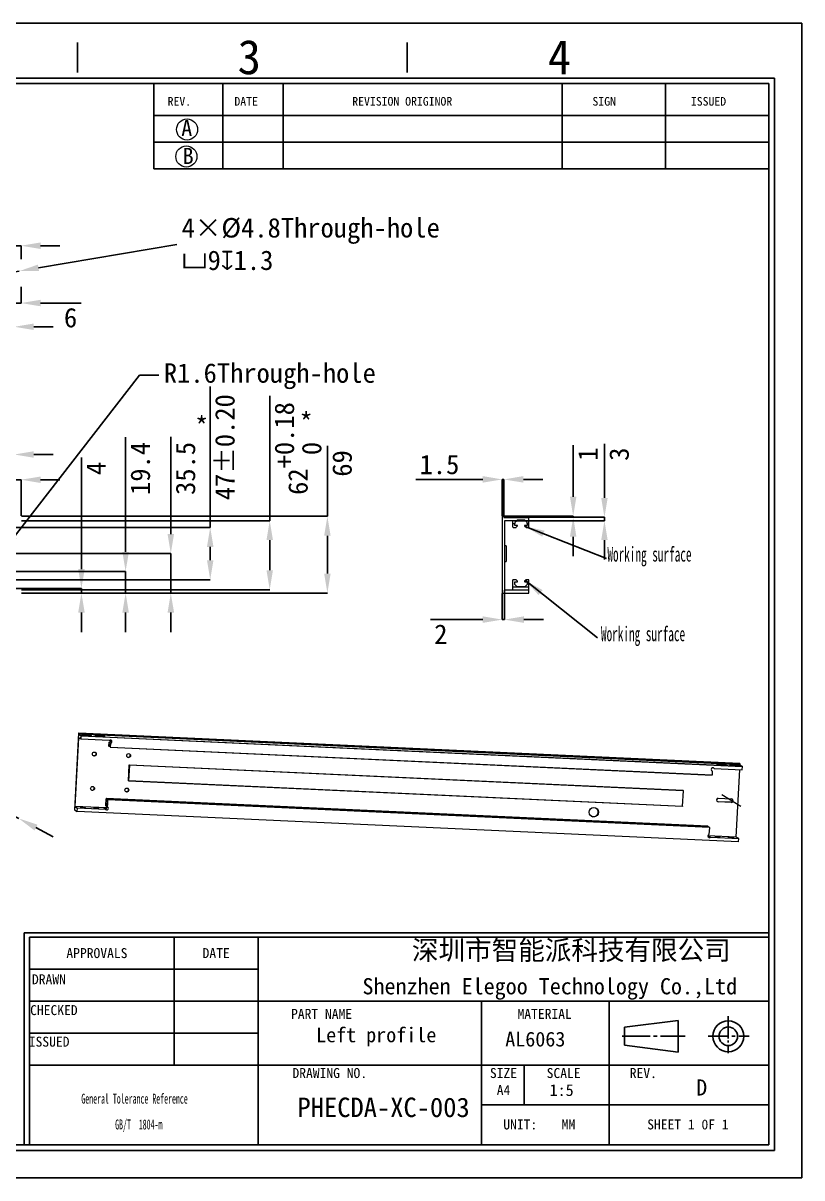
# Model space of a CAD drawing. Header units: millimetres. Extents: x 2 to 295, y 1 to 209.
# Drawn here: x 155.2 to 295.1, y 1.3 to 208.7 of the extents above; entities that cross this region are included whole.
import ezdxf

# ---------------------------------------------------------------- set-up
doc = ezdxf.new("R2010")
doc.units = ezdxf.units.MM
doc.header["$PDSIZE"] = -1
doc.linetypes.add('CENTERX2', pattern=[20.32, 12.7, -2.54, 2.54, -2.54])
doc.layers.add('SLD-0', color=179, linetype='Continuous')
doc.layers.add('蓝色线', color=5, linetype='Continuous', lineweight=15)
doc.styles.add('SLDTEXTSTYLE0', font='TXT', dxfattribs={"width": 0.56, "bigfont": 'bigfont'})
doc.styles.add('SLDTEXTSTYLE2', font='TXT', dxfattribs={"width": 0.469})
doc.styles.add('SLDTEXTSTYLE8', font='TXT', dxfattribs={"width": 0.484})
doc.styles.add('样式 1', font='simfang.ttf')
doc.dimstyles.new('SLDDIMSTYLE0', dxfattribs={"dimtxt": 3.5, "dimasz": 3.5, "dimexe": 0, "dimexo": 0.0625, "dimgap": 0.875, "dimtad": 2, "dimlfac": 5, "dimrnd": 1e-09, "dimzin": 12, "dimdsep": 46, "dimtxsty": 'SLDTEXTSTYLE2', "dimsah": 1, "dimcen": 0.09, "dimadec": 0, "dimazin": 3, "dimtfac": 1, "dimtmove": 0, "dimatfit": 0, "dimfxl": 1, "dimfrac": 2, "dimtolj": 1, "dimtzin": 12, "dimarcsym": 0})
doc.dimstyles.new('SLDDIMSTYLE1', dxfattribs={"dimtxt": 3.5, "dimasz": 3.5, "dimexe": 0, "dimexo": 0.0625, "dimgap": 0.875, "dimtad": 2, "dimlfac": 5, "dimrnd": 1e-09, "dimzin": 12, "dimdsep": 46, "dimtxsty": 'SLDTEXTSTYLE2', "dimsah": 1, "dimcen": 0.09, "dimadec": 0, "dimazin": 3, "dimtfac": 1, "dimtofl": 0, "dimtmove": 0, "dimatfit": 3, "dimfxl": 1, "dimfrac": 2, "dimtolj": 1, "dimtzin": 12, "dimarcsym": 0})
doc.dimstyles.new('SLDDIMSTYLE2', dxfattribs={"dimtxt": 3.5, "dimasz": 3.5, "dimexe": 0, "dimexo": 0.0625, "dimgap": 0.875, "dimtad": 2, "dimlfac": 5, "dimrnd": 1e-09, "dimzin": 12, "dimdsep": 46, "dimtxsty": 'SLDTEXTSTYLE2', "dimsah": 1, "dimcen": 0.09, "dimadec": 0, "dimazin": 3, "dimtol": 1, "dimtp": 0.18, "dimtfac": 1, "dimtofl": 0, "dimtmove": 0, "dimatfit": 3, "dimfxl": 1, "dimfrac": 2, "dimtolj": 1, "dimarcsym": 0})
doc.dimstyles.new('SLDDIMSTYLE3', dxfattribs={"dimtxt": 3.5, "dimasz": 3.5, "dimexe": 0, "dimexo": 0.0625, "dimgap": 0.875, "dimtad": 2, "dimlfac": 5, "dimrnd": 1e-09, "dimzin": 12, "dimdsep": 46, "dimtxsty": 'SLDTEXTSTYLE2', "dimsah": 1, "dimcen": 0.09, "dimadec": 0, "dimazin": 3, "dimtol": 1, "dimtp": 0.2, "dimtm": 0.2, "dimtfac": 1, "dimtofl": 0, "dimtmove": 0, "dimatfit": 3, "dimfxl": 1, "dimfrac": 2, "dimtolj": 1, "dimtzin": 0, "dimarcsym": 0})
doc.dimstyles.new('SLDDIMSTYLE4', dxfattribs={"dimtxt": 3.5, "dimasz": 3.5, "dimexe": 0, "dimexo": 0.0625, "dimgap": 0.875, "dimtad": 0, "dimtih": 1, "dimtoh": 1, "dimlfac": 5, "dimrnd": 1e-09, "dimzin": 12, "dimdsep": 46, "dimtxsty": 'SLDTEXTSTYLE2', "dimsah": 1, "dimcen": 0, "dimadec": 0, "dimazin": 3, "dimtfac": 1, "dimtofl": 0, "dimtmove": 1, "dimatfit": 3, "dimfxl": 1, "dimfrac": 2, "dimtolj": 1, "dimtzin": 12, "dimarcsym": 0})
doc.dimstyles.new('SLDDIMSTYLE5', dxfattribs={"dimtxt": 3.5, "dimasz": 3.5, "dimexe": 0, "dimexo": 0.0625, "dimgap": 0.875, "dimtad": 0, "dimtih": 1, "dimtoh": 1, "dimlfac": 5, "dimrnd": 1e-09, "dimzin": 12, "dimdsep": 46, "dimtxsty": 'SLDTEXTSTYLE2', "dimsah": 1, "dimcen": 0, "dimadec": 0, "dimazin": 3, "dimtfac": 1, "dimtmove": 0, "dimatfit": 3, "dimfxl": 1, "dimfrac": 2, "dimtolj": 1, "dimtzin": 12, "dimarcsym": 0})
doc.dimstyles.new('SLDDIMSTYLE7', dxfattribs={"dimtxt": 0.18, "dimasz": 3.5, "dimexe": 0, "dimexo": 0.0625, "dimgap": 0, "dimtad": 0, "dimtih": 1, "dimtoh": 1, "dimdec": 0, "dimrnd": 1e-09, "dimzin": 0, "dimdsep": 46, "dimtxsty": 'Standard', "dimsah": 1, "dimcen": 0.09, "dimadec": 0, "dimazin": 0, "dimtfac": 3.5, "dimtdec": 0, "dimtofl": 0, "dimtmove": 0, "dimatfit": 3, "dimfxl": 1, "dimfrac": 2, "dimtolj": 1, "dimtzin": 0, "dimarcsym": 0})
doc.dimstyles.new('SLDDIMSTYLE8', dxfattribs={"dimtxt": 3.5, "dimasz": 3.5, "dimexe": 0, "dimexo": 0.0625, "dimgap": 0.875, "dimtad": 0, "dimtih": 1, "dimtoh": 1, "dimlfac": 5, "dimrnd": 1e-09, "dimzin": 12, "dimdsep": 46, "dimtxsty": 'SLDTEXTSTYLE2', "dimsah": 1, "dimcen": 0, "dimadec": 0, "dimazin": 3, "dimtfac": 1, "dimtmove": 0, "dimatfit": 3, "dimfxl": 1, "dimfrac": 2, "dimtolj": 1, "dimtzin": 12, "dimarcsym": 0})

# ---------------------------------------------------------------- blocks, each defined once
blk = doc.blocks.new('SW_NOTE_2')
at = {"layer": 'SLD-0', "color": 0, "char_height": 1.7927, "attachment_point": 2, "style": 'SLDTEXTSTYLE8'}
for s, insert in [('General Tolerance Reference', (12.75, 2.31)), ('GB/T  1804-m', (13.51, -2.32))]:
    blk.add_mtext(s, dxfattribs=dict(at, insert=insert))
blk = doc.blocks.new('_D_4')
at = {"layer": 'Defpoints', "color": 0}
for p in [(154.79, 119.32), (154.79, 106.92), (199.48, 106.92)]:
    blk.add_point(p, dxfattribs=at)
at = {"layer": '蓝色线', "color": 0, "lineweight": -2}
for p, q in [((199.48, 119.32), (199.48, 141.75)), ((154.85, 119.32), (199.48, 119.32)), ((199.48, 110.42), (199.48, 115.82)), ((154.85, 106.92), (199.48, 106.92))]:
    blk.add_line(p, q, dxfattribs=at)
at = {"layer": '蓝色线', "color": 0}
for points in [[(198.89, 115.82), (200.06, 115.82), (199.48, 119.32)], [(198.89, 110.42), (200.06, 110.42), (199.48, 106.92)]]:
    blk.add_solid(points, dxfattribs=at)
at = {"layer": '蓝色线', "color": 0, "insert": (200.35, 132.28), "char_height": 3.5, "attachment_point": 2, "rotation": 90, "style": '样式 1'}
blk.add_mtext('\\A1;62\\S+0.18^  0;', dxfattribs=at)
blk = doc.blocks.new('_D_5')
at = {"layer": 'Defpoints', "color": 0}
for p in [(149.39, 118.12), (149.39, 108.72), (188.79, 108.72)]:
    blk.add_point(p, dxfattribs=at)
at = {"layer": '蓝色线', "color": 0, "lineweight": -2}
for p, q in [((188.79, 118.12), (188.79, 143.41)), ((149.45, 118.12), (188.79, 118.12)), ((188.79, 112.22), (188.79, 114.62)), ((149.45, 108.72), (188.79, 108.72))]:
    blk.add_line(p, q, dxfattribs=at)
at = {"layer": '蓝色线', "color": 0}
for points in [[(188.2, 114.62), (189.37, 114.62), (188.79, 118.12)], [(188.2, 112.22), (189.37, 112.22), (188.79, 108.72)]]:
    blk.add_solid(points, dxfattribs=at)
at = {"layer": '蓝色线', "color": 0, "insert": (189.66, 132.51), "char_height": 3.5, "attachment_point": 2, "rotation": 90, "style": '样式 1'}
blk.add_mtext('\\A1;47±0.20', dxfattribs=at)
blk = doc.blocks.new('_D_7')
at = {"layer": 'Defpoints', "color": 0}
for p in [(153.59, 131.2), (151.19, 113.74), (153.59, 113.74)]:
    blk.add_point(p, dxfattribs=at)
at = {"layer": 'SLD-0', "color": 0, "lineweight": -2}
for p, q in [((147.69, 131.2), (134.42, 131.2)), ((151.19, 113.8), (151.19, 131.2)), ((153.59, 131.2), (151.19, 131.2)), ((153.59, 113.8), (153.59, 131.2)), ((157.09, 131.2), (160.59, 131.2))]:
    blk.add_line(p, q, dxfattribs=at)
at = {"layer": 'SLD-0', "color": 0}
for points in [[(147.69, 131.79), (147.69, 130.62), (151.19, 131.2)], [(157.09, 131.79), (157.09, 130.62), (153.59, 131.2)]]:
    blk.add_solid(points, dxfattribs=at)
at = {"layer": 'SLD-0', "color": 0, "insert": (137.41, 135.58), "char_height": 3.5, "attachment_point": 2, "style": '样式 1'}
blk.add_mtext('\\A1;12', dxfattribs=at)
blk = doc.blocks.new('_D_8')
at = {"layer": 'Defpoints', "color": 0}
for p in [(151.19, 113.42), (151.38, 113.67)]:
    blk.add_point(p, dxfattribs=at)
at = {"layer": 'SLD-0', "color": 0, "lineweight": -2}
for p, q in [((176.08, 145.43), (153.53, 116.43)), ((179.58, 145.43), (176.08, 145.43))]:
    blk.add_line(p, q, dxfattribs=at)
at = {"layer": 'SLD-0', "color": 0}
blk.add_solid([(153.07, 116.79), (153.99, 116.07), (151.38, 113.67)], dxfattribs=at)
at = {"layer": 'SLD-0', "color": 0, "insert": (180.45, 147.58), "char_height": 3.5, "attachment_point": 1, "style": '样式 1'}
blk.add_mtext('\\A1;R1.6Through-hole', dxfattribs=at)
blk = doc.blocks.new('_D_9')
at = {"layer": 'Defpoints', "color": 0}
for p in [(153.59, 113.42), (154.79, 106.32), (181.7, 106.32)]:
    blk.add_point(p, dxfattribs=at)
at = {"layer": 'SLD-0', "color": 0, "lineweight": -2}
for p, q in [((181.7, 116.92), (181.7, 134.39)), ((153.65, 113.42), (181.7, 113.42)), ((181.7, 106.32), (181.7, 113.42)), ((154.85, 106.32), (181.7, 106.32)), ((181.7, 102.82), (181.7, 99.32))]:
    blk.add_line(p, q, dxfattribs=at)
at = {"layer": 'SLD-0', "color": 0}
for points in [[(181.12, 116.92), (182.29, 116.92), (181.7, 113.42)], [(181.12, 102.82), (182.29, 102.82), (181.7, 106.32)]]:
    blk.add_solid(points, dxfattribs=at)
at = {"layer": 'SLD-0', "color": 0, "insert": (182.58, 128.7), "char_height": 3.5, "attachment_point": 2, "rotation": 90, "style": '样式 1'}
blk.add_mtext('\\A1;35.5', dxfattribs=at)
blk = doc.blocks.new('_D_12')
at = {"layer": 'Defpoints', "color": 0}
for p in [(130.2, 110.2), (154.79, 106.32), (173.58, 106.32)]:
    blk.add_point(p, dxfattribs=at)
at = {"layer": 'SLD-0', "color": 0, "lineweight": -2}
for p, q in [((173.58, 113.7), (173.58, 134.32)), ((130.26, 110.2), (173.58, 110.2)), ((173.58, 106.32), (173.58, 110.2)), ((154.85, 106.32), (173.58, 106.32)), ((173.58, 102.82), (173.58, 99.32))]:
    blk.add_line(p, q, dxfattribs=at)
at = {"layer": 'SLD-0', "color": 0}
for points in [[(173, 113.7), (174.17, 113.7), (173.58, 110.2)], [(173, 102.82), (174.17, 102.82), (173.58, 106.32)]]:
    blk.add_solid(points, dxfattribs=at)
at = {"layer": 'SLD-0', "color": 0, "insert": (174.46, 128.7), "char_height": 3.5, "attachment_point": 2, "rotation": 90, "style": '样式 1'}
blk.add_mtext('\\A1;19.4', dxfattribs=at)
blk = doc.blocks.new('_D_14')
at = {"layer": 'Defpoints', "color": 0}
for p in [(154.79, 120.12), (154.79, 106.32), (209.84, 106.32)]:
    blk.add_point(p, dxfattribs=at)
at = {"layer": 'SLD-0', "color": 0, "lineweight": -2}
for p, q in [((209.84, 120.12), (209.84, 132.78)), ((154.85, 120.12), (209.84, 120.12)), ((209.84, 109.82), (209.84, 116.62)), ((154.85, 106.32), (209.84, 106.32))]:
    blk.add_line(p, q, dxfattribs=at)
at = {"layer": 'SLD-0', "color": 0}
for points in [[(209.26, 116.62), (210.42, 116.62), (209.84, 120.12)], [(209.26, 109.82), (210.42, 109.82), (209.84, 106.32)]]:
    blk.add_solid(points, dxfattribs=at)
at = {"layer": 'SLD-0', "color": 0, "insert": (210.72, 129.6), "char_height": 3.5, "attachment_point": 2, "rotation": 90, "style": '样式 1'}
blk.add_mtext('\\A1;69', dxfattribs=at)
blk = doc.blocks.new('_D_17')
at = {"layer": 'Defpoints', "color": 0}
for p in [(154.79, 126.67), (154.79, 120.12), (149.49, 107.12)]:
    blk.add_point(p, dxfattribs=at)
at = {"layer": 'SLD-0', "color": 0, "lineweight": -2}
for p, q in [((145.99, 126.67), (131.08, 126.67)), ((149.49, 107.18), (149.49, 126.67)), ((154.79, 126.67), (149.49, 126.67)), ((154.79, 120.18), (154.79, 126.67)), ((158.29, 126.67), (161.79, 126.67))]:
    blk.add_line(p, q, dxfattribs=at)
at = {"layer": 'SLD-0', "color": 0}
for points in [[(145.99, 127.25), (145.99, 126.09), (149.49, 126.67)], [(158.29, 127.25), (158.29, 126.09), (154.79, 126.67)]]:
    blk.add_solid(points, dxfattribs=at)
at = {"layer": 'SLD-0', "color": 0, "insert": (136.78, 131.1), "char_height": 3.5, "attachment_point": 2, "style": '样式 1'}
blk.add_mtext('\\A1;26.5', dxfattribs=at)
blk = doc.blocks.new('_D_18')
at = {"layer": 'Defpoints', "color": 0}
for p in [(149.49, 107.12), (154.79, 106.32), (165.64, 106.32)]:
    blk.add_point(p, dxfattribs=at)
at = {"layer": 'SLD-0', "color": 0, "lineweight": -2}
for p, q in [((165.64, 110.62), (165.64, 130.68)), ((149.55, 107.12), (165.64, 107.12)), ((154.85, 106.32), (165.64, 106.32)), ((165.64, 106.32), (165.64, 107.12)), ((165.64, 102.82), (165.64, 99.32))]:
    blk.add_line(p, q, dxfattribs=at)
at = {"layer": 'SLD-0', "color": 0}
for points in [[(165.06, 110.62), (166.23, 110.62), (165.64, 107.12)], [(165.06, 102.82), (166.23, 102.82), (165.64, 106.32)]]:
    blk.add_solid(points, dxfattribs=at)
at = {"layer": 'SLD-0', "color": 0, "insert": (166.52, 128.7), "char_height": 3.5, "attachment_point": 2, "rotation": 90, "style": '样式 1'}
blk.add_mtext('\\A1;4', dxfattribs=at)
blk = doc.blocks.new('_D_20')
at = {"layer": 'Defpoints', "color": 0}
for p in [(241.55, 120.12), (246.01, 119.92), (254.01, 119.92)]:
    blk.add_point(p, dxfattribs=at)
at = {"layer": 'SLD-0', "color": 0, "lineweight": -2}
for p, q in [((254.01, 123.62), (254.01, 132.86)), ((241.61, 120.12), (254.01, 120.12)), ((246.07, 119.92), (254.01, 119.92)), ((254.01, 119.92), (254.01, 120.12)), ((254.01, 116.42), (254.01, 112.92))]:
    blk.add_line(p, q, dxfattribs=at)
at = {"layer": 'SLD-0', "color": 0}
for points in [[(253.42, 123.62), (254.59, 123.62), (254.01, 120.12)], [(253.42, 116.42), (254.59, 116.42), (254.01, 119.92)]]:
    blk.add_solid(points, dxfattribs=at)
at = {"layer": 'SLD-0', "color": 0, "insert": (254.88, 131.26), "char_height": 3.5, "attachment_point": 2, "rotation": 90, "style": '样式 1'}
blk.add_mtext('\\A1;1', dxfattribs=at)
blk = doc.blocks.new('_D_21')
at = {"layer": 'Defpoints', "color": 0}
for p in [(241.25, 126.73), (241.25, 120.12), (241.55, 120.12)]:
    blk.add_point(p, dxfattribs=at)
at = {"layer": 'SLD-0', "color": 0, "lineweight": -2}
for p, q in [((237.75, 126.73), (225.72, 126.73)), ((241.25, 120.18), (241.25, 126.73)), ((241.55, 126.73), (241.25, 126.73)), ((241.55, 120.18), (241.55, 126.73)), ((245.05, 126.73), (248.55, 126.73))]:
    blk.add_line(p, q, dxfattribs=at)
at = {"layer": 'SLD-0', "color": 0}
for points in [[(237.75, 127.32), (237.75, 126.15), (241.25, 126.73)], [(245.05, 127.32), (245.05, 126.15), (241.55, 126.73)]]:
    blk.add_solid(points, dxfattribs=at)
at = {"layer": 'SLD-0', "color": 0, "insert": (229.98, 131.17), "char_height": 3.5, "attachment_point": 2, "style": '样式 1'}
blk.add_mtext('\\A1;1.5', dxfattribs=at)
blk = doc.blocks.new('_D_22')
at = {"layer": 'Defpoints', "color": 0}
for p in [(241.25, 106.32), (241.65, 106.92), (241.25, 101.55)]:
    blk.add_point(p, dxfattribs=at)
at = {"layer": 'SLD-0', "color": 0, "lineweight": -2}
for p, q in [((241.25, 106.25), (241.25, 101.55)), ((241.65, 106.85), (241.65, 101.55)), ((237.75, 101.55), (228.35, 101.55)), ((241.65, 101.55), (241.25, 101.55)), ((245.15, 101.55), (248.65, 101.55))]:
    blk.add_line(p, q, dxfattribs=at)
at = {"layer": 'SLD-0', "color": 0}
for points in [[(237.75, 102.14), (237.75, 100.97), (241.25, 101.55)], [(245.15, 102.14), (245.15, 100.97), (241.65, 101.55)]]:
    blk.add_solid(points, dxfattribs=at)
at = {"layer": 'SLD-0', "color": 0, "insert": (230.22, 100.68), "char_height": 3.5, "attachment_point": 2, "style": '样式 1'}
blk.add_mtext('\\A1;2', dxfattribs=at)
blk = doc.blocks.new('_D_23')
at = {"layer": 'Defpoints', "color": 0}
for p in [(243.87, 119.32), (246.01, 119.92), (259.62, 119.92)]:
    blk.add_point(p, dxfattribs=at)
at = {"layer": 'SLD-0', "color": 0, "lineweight": -2}
for p, q in [((259.62, 123.42), (259.62, 133.1)), ((243.93, 119.32), (259.62, 119.32)), ((246.07, 119.92), (259.62, 119.92)), ((259.62, 119.32), (259.62, 119.92)), ((259.62, 115.82), (259.62, 112.32))]:
    blk.add_line(p, q, dxfattribs=at)
at = {"layer": 'SLD-0', "color": 0}
for points in [[(259.04, 123.42), (260.21, 123.42), (259.62, 119.92)], [(259.04, 115.82), (260.21, 115.82), (259.62, 119.32)]]:
    blk.add_solid(points, dxfattribs=at)
at = {"layer": 'SLD-0', "color": 0, "insert": (260.5, 131.26), "char_height": 3.5, "attachment_point": 2, "rotation": 90, "style": '样式 1'}
blk.add_mtext('\\A1;3', dxfattribs=at)
blk = doc.blocks.new('SW_NOTE_5')
at = {"layer": 'SLD-0', "color": 0, "insert": (0.6, 2.04), "char_height": 2.6458, "attachment_point": 1, "style": 'SLDTEXTSTYLE0'}
blk.add_mtext('{\\fFangSong|b0|i0|c134|p49;Working surface}', dxfattribs=at)
blk = doc.blocks.new('SW_NOTE_6')
at = {"layer": 'SLD-0', "color": 0, "insert": (0.53, 2.03), "char_height": 2.6458, "attachment_point": 1, "style": 'SLDTEXTSTYLE0'}
blk.add_mtext('{\\fFangSong|b0|i0|c134|p49;Working surface}', dxfattribs=at)
blk = doc.blocks.new('_D_24')
at = {"layer": 'Defpoints', "color": 0}
for p in [(152.79, 66.68), (154.38, 65.84)]:
    blk.add_point(p, dxfattribs=at)
at = {"layer": 'SLD-0', "color": 0, "lineweight": -2}
for p, q in [((130.77, 76.49), (134.27, 76.49)), ((134.27, 76.49), (149.7, 68.32)), ((154.38, 65.84), (152.79, 66.68)), ((157.47, 64.2), (160.57, 62.56))]:
    blk.add_line(p, q, dxfattribs=at)
at = {"layer": 'SLD-0', "color": 0}
for points in [[(149.97, 68.84), (149.43, 67.81), (152.79, 66.68)], [(157.75, 64.72), (157.2, 63.69), (154.38, 65.84)]]:
    blk.add_solid(points, dxfattribs=at)
at = {"layer": 'SLD-0', "color": 0, "insert": (78.59, 81.24), "char_height": 3.5, "attachment_point": 1, "style": '样式 1'}
blk.add_mtext('\\A1;4×%%c4.8 Through-hole\\P{\\fGDT;v}∅9{\\fGDT;x}1.3', dxfattribs=at)
blk = doc.blocks.new('_D_30')
at = {"layer": 'Defpoints', "color": 0}
for p in [(154.79, 168.69), (154.79, 166.19), (147.79, 164.82)]:
    blk.add_point(p, dxfattribs=at)
at = {"layer": 'SLD-0', "color": 0, "lineweight": -2}
for p, q in [((144.29, 168.69), (140.79, 168.69)), ((147.79, 164.89), (147.79, 168.69)), ((147.79, 168.69), (154.79, 168.69)), ((154.79, 166.26), (154.79, 168.69)), ((158.29, 168.69), (161.79, 168.69))]:
    blk.add_line(p, q, dxfattribs=at)
at = {"layer": 'SLD-0', "color": 0}
for points in [[(144.29, 169.28), (144.29, 168.11), (147.79, 168.69)], [(158.29, 169.28), (158.29, 168.11), (154.79, 168.69)]]:
    blk.add_solid(points, dxfattribs=at)
at = {"layer": 'SLD-0', "color": 0, "insert": (151.29, 173.11), "char_height": 3.5, "attachment_point": 2, "style": '样式 1'}
blk.add_mtext('\\A1;35', dxfattribs=at)
blk = doc.blocks.new('_D_31')
at = {"layer": 'Defpoints', "color": 0}
for p in [(152.7, 163.84), (154.47, 164.14)]:
    blk.add_point(p, dxfattribs=at)
at = {"layer": 'SLD-0', "color": 0, "lineweight": -2}
for p, q in [((182.78, 168.93), (157.92, 164.73)), ((152.7, 163.84), (154.47, 164.14)), ((149.25, 163.26), (145.8, 162.68))]:
    blk.add_line(p, q, dxfattribs=at)
at = {"layer": 'SLD-0', "color": 0}
for points in [[(149.15, 163.84), (149.35, 162.69), (152.7, 163.84)], [(157.83, 165.3), (158.02, 164.15), (154.47, 164.14)]]:
    blk.add_solid(points, dxfattribs=at)
at = {"layer": 'SLD-0', "color": 0, "insert": (183.65, 173.67), "char_height": 3.5, "attachment_point": 1, "style": '样式 1'}
blk.add_mtext('\\A1;4×%%c4.8Through-hole\\P{\\fGDT;v}9{\\fGDT;x}1.3', dxfattribs=at)
blk = doc.blocks.new('_D_33')
at = {"layer": 'Defpoints', "color": 0}
for p in [(151.19, 162.59), (153.59, 162.59), (153.59, 154.14)]:
    blk.add_point(p, dxfattribs=at)
at = {"layer": 'SLD-0', "color": 0, "lineweight": -2}
for p, q in [((151.19, 162.53), (151.19, 154.14)), ((153.59, 162.53), (153.59, 154.14)), ((147.69, 154.14), (138.22, 154.14)), ((153.59, 154.14), (151.19, 154.14)), ((157.09, 154.14), (160.59, 154.14))]:
    blk.add_line(p, q, dxfattribs=at)
at = {"layer": 'SLD-0', "color": 0}
for points in [[(147.69, 154.72), (147.69, 153.55), (151.19, 154.14)], [(157.09, 154.72), (157.09, 153.55), (153.59, 154.14)]]:
    blk.add_solid(points, dxfattribs=at)
at = {"layer": 'SLD-0', "color": 0, "insert": (141.2, 153.26), "char_height": 3.5, "attachment_point": 2, "style": '样式 1'}
blk.add_mtext('\\A1;12', dxfattribs=at)
blk = doc.blocks.new('_D_34')
at = {"layer": 'Defpoints', "color": 0}
for p in [(153.59, 162.59), (154.79, 161.39), (154.79, 158.4)]:
    blk.add_point(p, dxfattribs=at)
at = {"layer": 'SLD-0', "color": 0, "lineweight": -2}
for p, q in [((153.59, 162.53), (153.59, 158.4)), ((154.79, 161.33), (154.79, 158.4)), ((150.09, 158.4), (146.59, 158.4)), ((153.59, 158.4), (154.79, 158.4)), ((158.29, 158.4), (165.6, 158.4))]:
    blk.add_line(p, q, dxfattribs=at)
at = {"layer": 'SLD-0', "color": 0}
for points in [[(150.09, 158.98), (150.09, 157.82), (153.59, 158.4)], [(158.29, 158.98), (158.29, 157.82), (154.79, 158.4)]]:
    blk.add_solid(points, dxfattribs=at)
at = {"layer": 'SLD-0', "color": 0, "insert": (163.69, 157.53), "char_height": 3.5, "attachment_point": 2, "style": '样式 1'}
blk.add_mtext('\\A1;6', dxfattribs=at)

msp = doc.modelspace()

# ---------------------------------------------------------------- linework, layer by layer
at = {"color": 7, "linetype": 'Continuous', "lineweight": 15}
for p, q in [((241.2452, 120.1165), (241.2452, 106.3165)), ((241.2452, 120.1165), (241.5452, 120.1165)), ((241.5452, 120.1165), (241.5452, 119.9165)), ((241.5452, 119.9165), (246.0052, 119.9165)), ((243.8652, 119.3165), (241.6452, 119.3165)), ((241.6452, 119.3165), (241.6452, 106.9165)), ((243.1852, 118.8336), (243.1852, 119.3165)), ((243.1852, 118.8336), (243.5452, 118.8336)), ((243.1852, 118.1565), (243.1852, 118.8336)), ((243.8652, 119.3165), (243.5452, 118.9965)), ((243.5452, 118.9965), (243.5452, 118.8336)), ((243.5452, 118.4765), (243.5452, 118.8336)), ((243.9752, 118.4765), (243.5452, 118.4765)), ((243.7632, 118.1345), (244.0072, 118.3785)), ((243.9652, 119.4165), (243.8652, 119.3165)), ((245.3252, 119.4165), (243.9652, 119.4165)), ((245.2832, 118.3785), (245.5272, 118.1345)), ((245.7452, 118.4765), (245.3152, 118.4765)), ((245.4252, 119.3165), (245.3252, 119.4165)), ((246.0452, 119.3165), (245.4252, 119.3165)), ((245.7452, 118.9965), (245.4252, 119.3165)), ((245.7452, 118.8336), (245.7452, 118.9965)), ((245.7452, 118.8336), (246.0452, 118.8336)), ((245.7452, 118.8336), (245.7452, 118.4765)), ((246.0452, 119.3165), (246.0452, 119.8765)), ((246.0452, 118.8336), (246.0452, 119.3165)), ((246.0452, 118.1565), (246.0452, 118.8336)), ((243.2252, 118.1165), (243.7238, 118.1165)), ((245.5666, 118.1165), (246.0052, 118.1165)), ((241.9452, 114.8165), (241.6852, 114.8165)), ((241.9452, 114.8165), (241.9452, 112.0165)), ((241.6852, 112.0165), (241.9452, 112.0165)), ((243.1852, 107.3993), (243.1852, 108.6765)), ((243.7238, 108.7165), (243.2252, 108.7165)), ((243.5452, 108.3565), (243.9752, 108.3565)), ((243.5452, 107.8365), (243.5452, 108.3565)), ((244.0072, 108.4545), (243.7632, 108.6985)), ((245.5272, 108.6985), (245.2832, 108.4545)), ((245.3152, 108.3565), (245.7452, 108.3565)), ((246.0052, 108.7165), (245.5666, 108.7165)), ((245.7452, 108.3565), (245.7452, 107.8365)), ((246.0452, 107.3993), (246.0452, 108.6765)), ((241.2452, 106.3165), (246.0452, 106.3165)), ((241.6452, 106.9165), (246.0452, 106.9165)), ((243.1852, 106.9165), (243.1852, 107.3993)), ((246.0452, 107.3993), (243.1852, 107.3993)), ((243.9652, 107.4165), (243.5452, 107.8365)), ((245.3252, 107.4165), (243.9652, 107.4165)), ((245.7452, 107.8365), (245.3252, 107.4165)), ((246.0452, 106.9165), (246.0452, 107.3993)), ((246.0452, 106.3165), (246.0452, 106.9165)), ((165.1314, 81.1702), (164.413, 67.4116)), ((165.1314, 81.1702), (165.1619, 81.1514)), ((283.9456, 75.687), (165.1314, 81.1702)), ((165.1619, 81.1514), (165.1515, 80.952)), ((165.1515, 80.952), (165.6061, 80.6739)), ((283.9658, 75.4689), (165.1515, 80.952)), ((283.9762, 75.6683), (165.1619, 81.1514)), ((165.1305, 80.3476), (164.485, 67.9848)), ((165.3567, 80.2091), (165.1305, 80.3476)), ((165.3721, 80.3026), (165.3567, 80.2091)), ((165.3567, 80.2091), (165.5115, 80.202)), ((165.5107, 80.2178), (165.3721, 80.3026)), ((165.5157, 80.1118), (165.5107, 80.2178)), ((165.5789, 80.0732), (165.5157, 80.1118)), ((165.5789, 80.0732), (165.6081, 80.6315)), ((170.6219, 79.8404), (165.5789, 80.0732)), ((165.6061, 80.6739), (284.4203, 75.1907)), ((284.4223, 75.1483), (165.6081, 80.6315)), ((170.5916, 78.8475), (170.6268, 79.5226)), ((170.5936, 78.8051), (170.6444, 78.774)), ((170.6268, 79.5226), (170.6635, 79.5001)), ((170.6449, 79.1441), (170.6635, 79.5001)), ((170.6887, 79.1172), (170.6449, 79.1441)), ((170.8757, 79.1334), (170.6449, 79.1441)), ((170.6493, 78.7895), (170.6869, 79.0175)), ((170.8744, 79.1087), (170.6887, 79.1172)), ((170.8169, 78.9379), (170.8291, 78.6795)), ((170.8691, 79.0068), (170.8253, 79.0337)), ((170.8704, 79.0316), (170.8253, 79.0337)), ((171.0889, 79.6433), (170.8458, 79.6545)), ((170.8877, 79.3629), (170.8691, 79.0068)), ((170.883, 78.6691), (170.9183, 79.3442)), ((170.8877, 79.3629), (170.9183, 79.3442)), ((170.825, 78.7657), (170.6444, 78.774)), ((170.8322, 78.6591), (170.8769, 78.6317)), ((170.8771, 78.6316), (278.9623, 73.6436)), ((170.883, 78.6691), (278.9682, 73.6811)), ((174.0866, 72.5987), (174.2365, 75.47)), ((174.265, 75.4114), (174.1193, 72.6198)), ((174.2365, 75.47), (273.7782, 70.8763)), ((174.265, 75.4114), (174.2385, 75.4277)), ((273.7802, 70.8339), (174.2385, 75.4277)), ((273.8067, 70.8177), (174.265, 75.4114)), ((279.3501, 74.8227), (279.2869, 74.8614)), ((279.3501, 74.8227), (284.3931, 74.59)), ((283.9456, 75.687), (283.9762, 75.6683)), ((283.9762, 75.6683), (283.9658, 75.4689)), ((283.9658, 75.4689), (284.4203, 75.1907)), ((284.3931, 74.59), (284.4223, 75.1483)), ((273.6283, 68.0049), (174.0866, 72.5987)), ((174.0928, 72.6361), (174.1193, 72.6198)), ((174.1193, 72.6198), (273.661, 68.0261)), ((278.9459, 74.3875), (278.9729, 74.3749)), ((279.0035, 74.3562), (278.9682, 73.6811)), ((279.0035, 74.3562), (278.9729, 74.3749)), ((283.2992, 62.5017), (283.9315, 74.6113)), ((273.661, 68.0261), (273.8067, 70.8177)), ((273.8067, 70.8177), (273.7802, 70.8339)), ((170.0316, 68.1226), (170.0981, 69.3959)), ((170.091, 68.536), (170.1181, 69.0544)), ((170.112, 68.091), (170.091, 68.536)), ((170.3218, 68.5253), (170.091, 68.536)), ((278.1892, 64.4454), (170.104, 69.4334)), ((170.155, 69.4022), (170.1042, 69.4333)), ((278.1894, 64.4453), (170.1042, 69.4333)), ((170.1181, 69.0544), (170.1619, 69.0276)), ((170.155, 69.4022), (278.2402, 64.4142)), ((170.1703, 69.1233), (170.1581, 69.3818)), ((278.2433, 64.3938), (170.1581, 69.3818)), ((170.2977, 69.0213), (170.1619, 69.0276)), ((170.2985, 68.944), (170.3423, 68.9172)), ((170.3379, 69.2718), (170.3003, 69.0437)), ((170.3423, 68.9172), (170.3152, 68.3988)), ((170.323, 67.9442), (170.3895, 69.2175)), ((170.3875, 69.2599), (170.3428, 69.2873)), ((278.428, 64.2992), (170.3428, 69.2873)), ((170.3875, 69.2599), (278.4727, 64.2719)), ((278.4747, 64.2295), (170.3895, 69.2175)), ((280.0446, 68.8282), (280.0038, 68.8531)), ((282.388, 68.7431), (280.0038, 68.8531)), ((282.4288, 68.7181), (280.0446, 68.8282)), ((280.0779, 69.4662), (282.4621, 69.3562)), ((282.4288, 68.7181), (282.388, 68.7431)), ((164.413, 67.4116), (164.9022, 67.1122)), ((164.485, 67.9848), (164.9334, 67.7104)), ((170.1885, 67.7216), (164.485, 67.9848)), ((164.9022, 67.1122), (164.9334, 67.7104)), ((283.7164, 61.629), (164.9022, 67.1122)), ((169.9764, 67.4777), (164.9334, 67.7104)), ((169.9764, 67.4777), (169.6707, 67.6648)), ((170.115, 67.6443), (169.6707, 67.6648)), ((170.323, 67.9442), (170.0316, 68.1226)), ((170.2506, 68.0062), (170.112, 68.091)), ((170.2634, 68.0841), (170.112, 68.091)), ((170.115, 67.6443), (170.1292, 67.6355)), ((170.3152, 68.3988), (170.2506, 68.0062)), ((278.1892, 64.4454), (278.1894, 64.4453)), ((278.1894, 64.4453), (278.2402, 64.4142)), ((278.2433, 64.3938), (278.2474, 64.3076)), ((278.428, 64.2992), (278.4727, 64.2719)), ((278.3988, 62.6471), (278.1946, 62.6565)), ((283.2992, 62.5017), (278.2025, 62.7369)), ((278.3988, 62.6471), (278.7046, 62.46)), ((278.4747, 64.2295), (278.4082, 62.9562)), ((278.7046, 62.46), (283.7476, 62.2272)), ((283.7476, 62.2272), (283.2992, 62.5017)), ((283.7164, 61.629), (283.7476, 62.2272))]:
    msp.add_line(p, q, dxfattribs=at)
at = {"color": 1, "linetype": 'Continuous', "lineweight": 15}
for p, q in [((170.82, 79.0114), (170.6869, 79.0175)), ((170.8243, 78.7814), (170.6493, 78.7895)), ((170.3123, 69.1168), (170.1703, 69.1233))]:
    msp.add_line(p, q, dxfattribs=at)
at = {"color": 7, "linetype": 'Continuous', "lineweight": 15, "flags": 128}
for points in [[(165.6839, 80.7948), (165.746, 80.7774), (165.8755, 80.7579), (166.0619, 80.7382), (166.2901, 80.7197), (166.5416, 80.7039), (166.7961, 80.6921), (167.0329, 80.6854), (167.2329, 80.6841), (167.3798, 80.6885), (167.4617, 80.6982), (167.4721, 80.7123), (167.4101, 80.7298), (167.2806, 80.7492), (167.0942, 80.769), (166.866, 80.7875), (166.6145, 80.8033), (166.36, 80.815), (166.1232, 80.8218), (165.9232, 80.823), (165.7763, 80.8186), (165.6943, 80.809), (165.6839, 80.7948)], [(168.0682, 80.6848), (168.1302, 80.6673), (168.2597, 80.6479), (168.4461, 80.6281), (168.6743, 80.6096), (168.9258, 80.5939), (169.1803, 80.5821), (169.4171, 80.5753), (169.6171, 80.5741), (169.764, 80.5785), (169.846, 80.5881), (169.8564, 80.6023), (169.7943, 80.6198), (169.6648, 80.6392), (169.4785, 80.6589), (169.2503, 80.6775), (168.9987, 80.6932), (168.7442, 80.705), (168.5074, 80.7117), (168.3074, 80.713), (168.1605, 80.7086), (168.0786, 80.699), (168.0682, 80.6848)], [(279.7297, 75.5317), (279.7918, 75.5143), (279.9212, 75.4948), (280.1076, 75.4751), (280.3358, 75.4566), (280.5874, 75.4408), (280.8418, 75.429), (281.0787, 75.4223), (281.2786, 75.421), (281.4256, 75.4254), (281.5075, 75.4351), (281.5179, 75.4492), (281.4558, 75.4667), (281.3264, 75.4861), (281.14, 75.5059), (280.9118, 75.5244), (280.6603, 75.5402), (280.4058, 75.5519), (280.169, 75.5587), (279.969, 75.5599), (279.8221, 75.5555), (279.7401, 75.5459), (279.7297, 75.5317)], [(282.114, 75.4217), (282.176, 75.4042), (282.3055, 75.3848), (282.4919, 75.365), (282.7201, 75.3465), (282.9716, 75.3308), (283.2261, 75.319), (283.4629, 75.3122), (283.6629, 75.311), (283.8098, 75.3154), (283.8918, 75.325), (283.9021, 75.3392), (283.8401, 75.3567), (283.7106, 75.3761), (283.5242, 75.3959), (283.296, 75.4144), (283.0445, 75.4301), (282.79, 75.4419), (282.5532, 75.4486), (282.3532, 75.4499), (282.2063, 75.4455), (282.1243, 75.4359), (282.114, 75.4217)], [(280.0038, 68.8531), (279.8834, 68.883), (279.8743, 68.8875)], [(166.3781, 67.7706), (166.3606, 67.7608), (166.2731, 67.7559), (166.129, 67.7565), (165.9502, 67.7626), (165.764, 67.7733), (165.5987, 67.787), (165.4795, 67.8015), (165.4244, 67.8146), (165.442, 67.8244), (165.5295, 67.8293), (165.6736, 67.8287), (165.8524, 67.8225), (166.0386, 67.8118), (166.2039, 67.7982), (166.3231, 67.7837), (166.3781, 67.7706)], [(168.7624, 67.6605), (168.7448, 67.6508), (168.6573, 67.6458), (168.5132, 67.6465), (168.3344, 67.6526), (168.1482, 67.6633), (167.9829, 67.6769), (167.8637, 67.6914), (167.8087, 67.7046), (167.8263, 67.7143), (167.9138, 67.7193), (168.0578, 67.7186), (168.2366, 67.7125), (168.4228, 67.7018), (168.5881, 67.6882), (168.7074, 67.6737), (168.7624, 67.6605)], [(280.4239, 62.5075), (280.4063, 62.4977), (280.3188, 62.4928), (280.1747, 62.4934), (279.996, 62.4995), (279.8098, 62.5102), (279.6445, 62.5239), (279.5252, 62.5384), (279.4702, 62.5515), (279.4878, 62.5613), (279.5753, 62.5662), (279.7194, 62.5656), (279.8981, 62.5594), (280.0844, 62.5487), (280.2497, 62.5351), (280.3689, 62.5206), (280.4239, 62.5075)], [(282.8081, 62.3974), (282.7906, 62.3877), (282.7031, 62.3827), (282.559, 62.3834), (282.3802, 62.3895), (282.194, 62.4002), (282.0287, 62.4138), (281.9095, 62.4283), (281.8545, 62.4415), (281.872, 62.4512), (281.9595, 62.4562), (282.1036, 62.4555), (282.2824, 62.4494), (282.4686, 62.4387), (282.6339, 62.4251), (282.7531, 62.4106), (282.8081, 62.3974)]]:
    msp.add_lwpolyline(points, dxfattribs=at)
at = {"color": 7, "linetype": 'Continuous', "lineweight": 15}
for centre, radius in [((167.9626, 77.418), 0.3488), ((174.1226, 77.1332), 0.3483), ((167.6399, 71.2366), 0.3488), ((173.7998, 70.9518), 0.3483), ((257.6947, 66.9599), 0.8471)]:
    msp.add_circle(centre, radius, dxfattribs=at)
for centre, radius, start, end in [((243.9664, 118.4193), 0.0578, 315, 81.166891), ((245.3241, 118.4193), 0.0578, 98.833109, 225), ((246.0052, 119.8765), 0.04, 0, 90), ((243.2252, 118.1565), 0.04, 180, 270), ((243.7194, 118.1783), 0.062, 274.109142, 315), ((245.5711, 118.1783), 0.062, 225, 265.890858), ((246.0052, 118.1565), 0.04, 270, 0), ((241.6852, 114.8565), 0.04, 180, 270), ((241.6852, 111.9765), 0.04, 90, 180), ((243.2252, 108.6765), 0.04, 90, 180), ((243.7194, 108.6546), 0.062, 45, 85.890858), ((243.9664, 108.4136), 0.0578, 278.833109, 45), ((245.3241, 108.4136), 0.0578, 135, 261.166891), ((245.5711, 108.6546), 0.062, 94.109142, 135), ((246.0052, 108.6765), 0.04, 0, 90), ((165.4895, 80.6471), 0.1196, 352.478896, 12.910212), ((170.7101, 78.8318), 0.1196, 172.478896, 192.910212), ((170.8345, 79.6308), 0.2985, 286.308498, 135.38224), ((170.5394, 79.8108), 0.3012, 286.873789, 23.216665), ((170.5759, 79.7885), 0.3014, 286.907757, 333.599513), ((170.359, 79.0735), 0.3326, 350.32029, 7.564775), ((171.1057, 78.9609), 0.2897, 165.462139, 184.550519), ((170.8001, 79.6513), 0.3014, 286.907757, 333.599513), ((167.9226, 77.4444), 0.3501, 242.760353, 54.307524), ((170.623, 78.7894), 0.0264, 324.302376, 0.235937), ((170.8858, 78.6776), 0.0567, 178.100693, 199.058146), ((170.8035, 78.663), 0.0798, 336.914456, 4.375595), ((174.0819, 77.1602), 0.3501, 242.760353, 54.307524), ((174.3551, 75.4544), 0.1196, 172.478896, 192.910212), ((279.1182, 74.633), 0.2996, 39.303038, 247.478014), ((284.3037, 75.164), 0.1196, 352.478896, 12.910212), ((174.1662, 72.6048), 0.0798, 156.914456, 184.375595), ((278.8802, 73.6758), 0.0882, 338.607784, 3.43072), ((167.5999, 71.263), 0.3501, 242.760353, 54.307524), ((173.7591, 70.9788), 0.3501, 242.760353, 54.307524), ((273.8968, 70.8606), 0.1196, 172.478896, 192.910212), ((170.1776, 69.402), 0.0798, 156.914456, 184.375595), ((170.1014, 69.3837), 0.0567, 358.100693, 19.058146), ((169.8815, 69.1003), 0.2897, 345.462139, 4.550519), ((170.6282, 68.9878), 0.3326, 170.32029, 187.564775), ((170.3642, 69.2719), 0.0264, 144.302376, 180.235937), ((170.271, 69.2332), 0.1196, 352.478896, 12.910212), ((280.0622, 69.1471), 0.3195, 87.190169, 266.83198), ((282.4026, 69.0631), 0.3204, 267.401174, 53.833922), ((282.4445, 69.0372), 0.3195, 267.190169, 86.83198), ((169.9013, 67.8538), 0.2993, 258.301921, 315.554556), ((170.2083, 67.6674), 0.2996, 219.303038, 67.478014), ((169.9164, 67.8465), 0.2996, 315.24737, 49.100906), ((257.6557, 66.9884), 0.8501, 240.455591, 56.612287), ((273.9192, 67.9912), 0.2912, 172.827857, 177.289266), ((278.1866, 64.3957), 0.0567, 358.100693, 19.058146), ((278.4921, 62.6696), 0.2985, 106.308498, 315.38224), ((278.1848, 62.8573), 0.3, 275.763443, 315.514978), ((278.3562, 64.2452), 0.1196, 352.478896, 12.910212)]:
    msp.add_arc(centre, radius, start, end, dxfattribs=at)
for centre, major_axis, ratio, start_param, end_param in [((170.5911, 79.7792), (0.2736, 0.1441), 0.88058895, 5.28367852, 6.30722566), ((170.7909, 79.657), (-0.1516, 0.2879), 0.89283599, 3.81810481, 5.16723363), ((279.0747, 74.6598), (-0.1516, 0.2879), 0.89283599, 4.95934931, 5.16723363)]:
    msp.add_ellipse(centre, major_axis=major_axis, ratio=ratio, start_param=start_param, end_param=end_param, dxfattribs=at)
at = {"layer": 'SLD-0'}
for p, q in [((1.5907, 208.6737), (295.1066, 208.6737)), ((295.1066, 208.6737), (295.1066, 1.2938)), ((12.6748, 197.811), (289.1814, 197.811)), ((252.0174, 197.811), (252.0174, 182.5137)), ((270.5994, 197.811), (270.5994, 182.5137)), ((289.1814, 197.811), (289.1814, 7.2189)), ((289.1814, 7.2189), (12.6748, 7.2189)), ((295.1066, 1.2938), (1.5907, 1.2938))]:
    msp.add_line(p, q, dxfattribs=at)
at = {"layer": 'SLD-0', "color": 6, "linetype": 'Continuous'}
for p, q in [((164.9525, 199.786), (164.9525, 205.1695)), ((224.2039, 199.786), (224.2039, 205.1695)), ((11.6873, 198.7985), (290.1689, 198.7985)), ((290.1689, 198.7985), (290.1689, 6.2314)), ((290.1689, 6.2314), (11.6873, 6.2314))]:
    msp.add_line(p, q, dxfattribs=at)
at = {"layer": 'SLD-0', "color": 179, "linetype": 'Continuous'}
for p, q in [((178.6588, 197.811), (178.6588, 182.5137)), ((191.0502, 197.811), (191.0502, 182.5137)), ((201.8863, 197.811), (201.8863, 182.5137)), ((178.6588, 192.0745), (289.1814, 192.0745)), ((178.6588, 187.2941), (289.1814, 187.2941)), ((178.6588, 182.5137), (289.1814, 182.5137)), ((289.1814, 45.3294), (155.3299, 45.3294)), ((155.3299, 45.3294), (155.3299, 7.2189)), ((289.1814, 44.5061), (156.286, 44.5061)), ((156.286, 44.5061), (156.286, 7.2189)), ((182.2808, 44.5061), (182.2808, 21.5602)), ((197.3975, 44.5061), (197.3975, 7.2189)), ((197.3975, 38.7696), (156.286, 38.7696)), ((289.1814, 33.0331), (156.286, 33.0331)), ((237.553, 33.0331), (237.553, 7.2189)), ((260.499, 7.2189), (260.499, 33.0331)), ((263.2552, 28.3538), (272.8879, 29.5382)), ((272.8879, 23.8461), (272.8879, 29.5382)), ((281.8693, 26.3495), (281.8693, 30.3163)), ((197.3975, 27.2966), (156.286, 27.2966)), ((263.2552, 25.1064), (263.2552, 28.3538)), ((262.7856, 26.7328), (267.8301, 26.7328)), ((263.2552, 25.1064), (272.8879, 23.8461)), ((268.4607, 26.7328), (269.0912, 26.7328)), ((269.7218, 26.7328), (274.1357, 26.7328)), ((281.8693, 26.7328), (278.2684, 26.7328)), ((281.8693, 25.9663), (281.8693, 25.5831)), ((281.8693, 25.1998), (281.8693, 23.6668)), ((282.4999, 26.7328), (283.1304, 26.7328)), ((283.761, 26.7328), (285.6527, 26.7328)), ((289.1814, 21.5602), (156.286, 21.5602)), ((245.2016, 21.5602), (245.2016, 14.3895)), ((237.553, 14.3895), (289.1814, 14.3895))]:
    msp.add_line(p, q, dxfattribs=at)
at = {"layer": 'SLD-0', "linetype": 'CENTERX2', "lineweight": 0, "ltscale": 2}
msp.add_line((284.1514, 67.9932), (280.6988, 70.1061), dxfattribs=at)
at = {"layer": 'SLD-0', "lineweight": 0}
for centre in [(184.6221, 189.5636), (184.4994, 184.7149)]:
    msp.add_circle(centre, 1.8944, dxfattribs=at)
at = {"layer": 'SLD-0', "color": 179, "linetype": 'Continuous'}
for radius in [2.7714, 1.669]:
    msp.add_circle((281.8693, 26.7328), radius, dxfattribs=at)

# ---------------------------------------------------------------- block references
at = {"layer": 'SLD-0'}
for name, p in [('SW_NOTE_6', (259.6218, 112.5857)), ('SW_NOTE_5', (258.4008, 98.2758))]:
    msp.add_blockref(name, p, dxfattribs=at)
at = {"layer": 'SLD-0', "color": 179}
msp.add_blockref('SW_NOTE_2', (162.4379, 14.1109), dxfattribs=at)

# ---------------------------------------------------------------- texts
at = {"layer": 'SLD-0', "style": '样式 1'}
for s, insert, char_height, attachment_point in [('3', (193.7066, 205.6655), 6.172, 1), ('4', (249.4405, 205.6593), 6.172, 1), ('A', (183.5778, 191.2862), 2.9034, 1), ('B', (183.8319, 186.2712), 2.9034, 1), ('{\\C5;*}', (204.8312, 138.7058), 3.5, 1), ('{\\C5;*}', (186.0527, 137.9886), 3.5, 1), ('深圳市智能派科技有限公司', (253.6756, 43.9429), 3.5, 2), ('Left profile', (218.6145, 28.3012), 2.645833, 2), ('AL6063 ', (247.2, 27.5373), 2.64583, 2), ('D', (276.1139, 18.9954), 2.9104, 1), ('PHECDA-XC-003', (204.4594, 15.716), 3.5, 1)]:
    msp.add_mtext(s, dxfattribs=dict(at, insert=insert, char_height=char_height, attachment_point=attachment_point))
at = {"layer": 'SLD-0', "color": 179, "style": '样式 1'}
for s, insert, char_height, attachment_point in [('REV.', (181.1288, 195.4001), 1.55363, 1), ('DATE', (193.1265, 195.4001), 1.55363, 1), ('REVISION ORIGINOR', (214.3082, 195.4001), 1.553633, 1), ('SIGN', (257.4664, 195.4001), 1.55363, 1), ('ISSUED', (275.1481, 195.4001), 1.55363, 1), ('APPROVALS', (168.4266, 42.5627), 1.79265, 2), ('DATE', (189.8496, 42.5627), 1.79265, 2), ('DRAWN', (159.8036, 37.8529), 1.79265, 2), ('Shenzhen Elegoo Technology Co.,Ltd', (249.7983, 37.1647), 2.910417, 2), ('CHECKED', (160.6957, 32.3147), 1.79265, 2), ('PART NAME', (208.7939, 31.6454), 1.79265, 2), ('MATERIAL', (248.8802, 31.6454), 1.79265, 2), ('ISSUED', (159.837, 26.6544), 1.79265, 2), ('DRAWING NO.', (210.268, 21.0216), 1.792654, 2), ('SIZE', (241.4789, 21.0216), 1.79265, 2), ('SCALE', (252.2889, 21.0216), 1.79265, 2), ('REV.', (266.6102, 21.0216), 1.79265, 2), ('A4', (241.4898, 17.9531), 1.79265, 2), ('1:5', (251.93, 18.1206), 2.11667, 2), ('UNIT:', (244.4987, 11.7907), 1.79265, 2), ('MM', (253.1609, 11.7907), 1.79265, 2), ('SHEET 1 0F 1', (274.62, 11.7907), 1.792654, 2)]:
    msp.add_mtext(s, dxfattribs=dict(at, insert=insert, char_height=char_height, attachment_point=attachment_point))

# ---------------------------------------------------------------- dimensions: what is measured, and where the dimension line sits
at = {"layer": 'SLD-0'}
for base, p1, p2, picture, middle in [((154.7864, 168.692), (147.7864, 164.8239), (154.7864, 166.1939), '_D_30', (151.2864, 168.692)), ((153.5864, 154.1367), (151.1864, 162.5939), (153.5864, 162.5939), '_D_33', (141.2014, 154.1367)), ((154.7864, 158.401), (153.5864, 162.5939), (154.7864, 161.3939), '_D_34', (163.6914, 158.401)), ((153.5864, 131.204), (151.1864, 113.7365), (153.5864, 113.7365), '_D_7', (137.407, 131.204)), ((154.7864, 126.6696), (149.4864, 107.1165), (154.7864, 120.1165), '_D_17', (136.7814, 126.6696)), ((241.2452, 126.7328), (241.5452, 120.1165), (241.2452, 120.1165), '_D_21', (229.9802, 126.7328)), ((241.2452, 101.5539), (241.6452, 106.9165), (241.2452, 106.3165), '_D_22', (230.219, 101.5539))]:
    dim = msp.add_linear_dim(base=base, p1=p1, p2=p2, dimstyle='SLDDIMSTYLE0', override={"dimtxsty": '样式 1'}, dxfattribs=at)
    dim.commit()
    dim.dimension.update_dxf_attribs({"geometry": picture, "text_midpoint": middle, "dimtype": 160})
for p1, p2, text, dimstyle, override, picture, middle in [((152.699, 163.8439), (154.4738, 164.1438), '4×%%c4.8Through-hole\\P{\\fGDT;v}<>{\\fGDT;x}1.3', 'SLDDIMSTYLE8', {"dimpost": '<>', "dimtxsty": '样式 1'}, '_D_31', (182.7773, 168.9264)), ((154.3817, 65.8403), (152.7911, 66.683), '4×%%c4.8 Through-hole\\P{\\fGDT;v}<>{\\fGDT;x}1.3', 'SLDDIMSTYLE5', {"dimtxsty": '样式 1'}, '_D_24', (104.243, 76.4934))]:
    dim = msp.add_diameter_dim_2p(p1=p1, p2=p2, text=text, dimstyle=dimstyle, override=override, dxfattribs=at)
    dim.commit()
    dim.dimension.update_dxf_attribs({"geometry": picture, "text_midpoint": middle, "dimtype": 163})
dim = msp.add_radius_dim(center=(151.1864, 113.4165), mpoint=(151.3828, 113.6691), text='<>Through-hole', dimstyle='SLDDIMSTYLE4', override={"dimtxsty": '样式 1'}, dxfattribs=at)
dim.commit()
dim.dimension.update_dxf_attribs({"geometry": '_D_8', "text_midpoint": (176.0756, 145.4278), "dimtype": 164})
for base, p1, p2, dimstyle, picture, middle in [((173.582, 106.3165), (130.1964, 110.1965), (154.7864, 106.3165), 'SLDDIMSTYLE0', '_D_12', (173.582, 128.7047)), ((181.7034, 106.3165), (153.5864, 113.4165), (154.7864, 106.3165), 'SLDDIMSTYLE0', '_D_9', (181.7034, 128.7047)), ((209.8402, 106.3165), (154.7864, 120.1165), (154.7864, 106.3165), 'SLDDIMSTYLE1', '_D_14', (209.8402, 129.6044)), ((254.0079, 119.9165), (241.5452, 120.1165), (246.0052, 119.9165), 'SLDDIMSTYLE0', '_D_20', (254.0079, 131.2575)), ((259.6218, 119.9165), (243.8652, 119.3165), (246.0052, 119.9165), 'SLDDIMSTYLE0', '_D_23', (259.6218, 131.2575)), ((165.6438, 106.3165), (149.4864, 107.1165), (154.7864, 106.3165), 'SLDDIMSTYLE0', '_D_18', (165.6438, 128.7047))]:
    dim = msp.add_linear_dim(base=base, p1=p1, p2=p2, angle=90, dimstyle=dimstyle, override={"dimtxsty": '样式 1'}, dxfattribs=at)
    dim.commit()
    dim.dimension.update_dxf_attribs({"geometry": picture, "text_midpoint": middle, "dimtype": 160})
at = {"layer": '蓝色线'}
for base, p1, p2, dimstyle, picture, middle in [((188.7864, 108.7165), (149.3864, 118.1165), (149.3864, 108.7165), 'SLDDIMSTYLE3', '_D_5', (188.7864, 132.5115)), ((199.4769, 106.9165), (154.7864, 119.3165), (154.7864, 106.9165), 'SLDDIMSTYLE2', '_D_4', (199.4769, 132.2815))]:
    dim = msp.add_linear_dim(base=base, p1=p1, p2=p2, angle=90, dimstyle=dimstyle, override={"dimtxsty": '样式 1'}, dxfattribs=at)
    dim.commit()
    dim.dimension.update_dxf_attribs({"geometry": picture, "text_midpoint": middle, "dimtype": 160})

# ---------------------------------------------------------------- leaders
at = {"layer": 'SLD-0'}
for points in [[(245.3973, 118.2644), (259.9964, 112.5344)], [(245.4078, 108.5791), (258.4008, 98.2758)]]:
    msp.add_leader(points, dimstyle='SLDDIMSTYLE7', override={"dimtxsty": '样式 1'}, dxfattribs=at)

doc.saveas('drawing.dxf')
